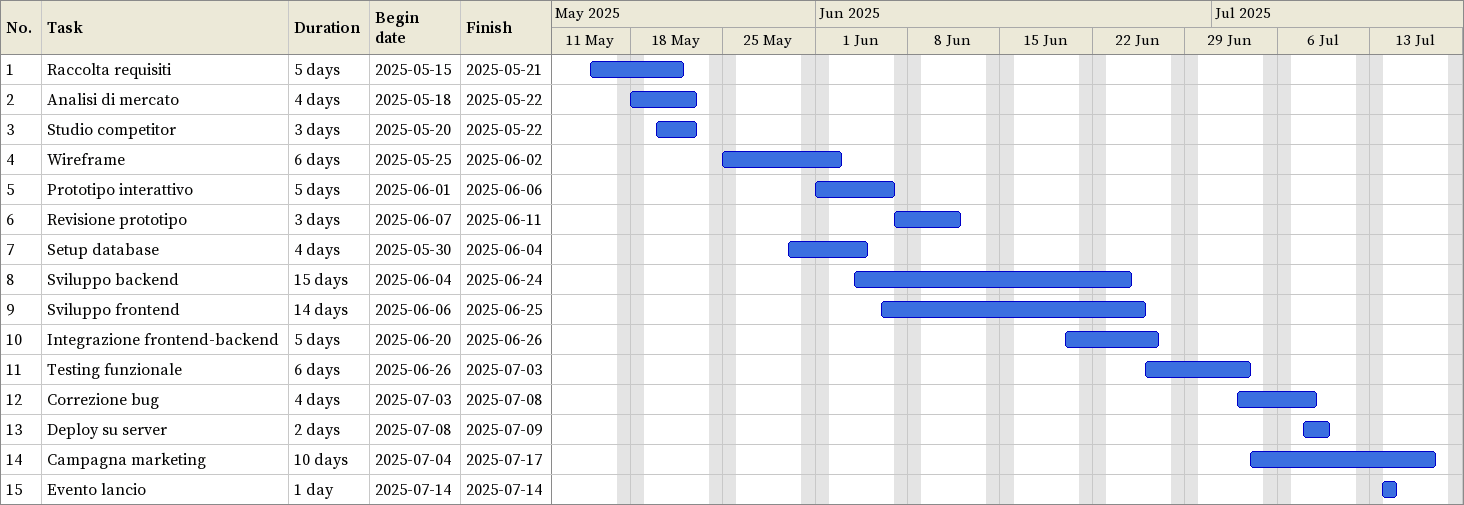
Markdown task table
| ID | Task | Duration | Start | Finish |
|---|---|---|---|---|
| 1 | Raccolta requisiti | 5d | 2025-05-15 | 2025-05-21 |
| 2 | Analisi di mercato | 4d | 2025-05-18 | 2025-05-22 |
| 3 | Studio competitor | 3d | 2025-05-20 | 2025-05-22 |
| 4 | Wireframe | 6d | 2025-05-25 | 2025-06-02 |
| 5 | Prototipo interattivo | 5d | 2025-06-01 | 2025-06-06 |
| 6 | Revisione prototipo | 3d | 2025-06-07 | 2025-06-11 |
| 7 | Setup database | 4d | 2025-05-30 | 2025-06-04 |
| 8 | Sviluppo backend | 15d | 2025-06-04 | 2025-06-24 |
| 9 | Sviluppo frontend | 14d | 2025-06-06 | 2025-06-25 |
| 10 | Integrazione frontend-backend | 5d | 2025-06-20 | 2025-06-26 |
| 11 | Testing funzionale | 6d | 2025-06-26 | 2025-07-03 |
| 12 | Correzione bug | 4d | 2025-07-03 | 2025-07-08 |
| 13 | Deploy su server | 2d | 2025-07-08 | 2025-07-09 |
| 14 | Campagna marketing | 10d | 2025-07-04 | 2025-07-17 |
| 15 | Evento lancio | 1d | 2025-07-14 | 2025-07-14 |
